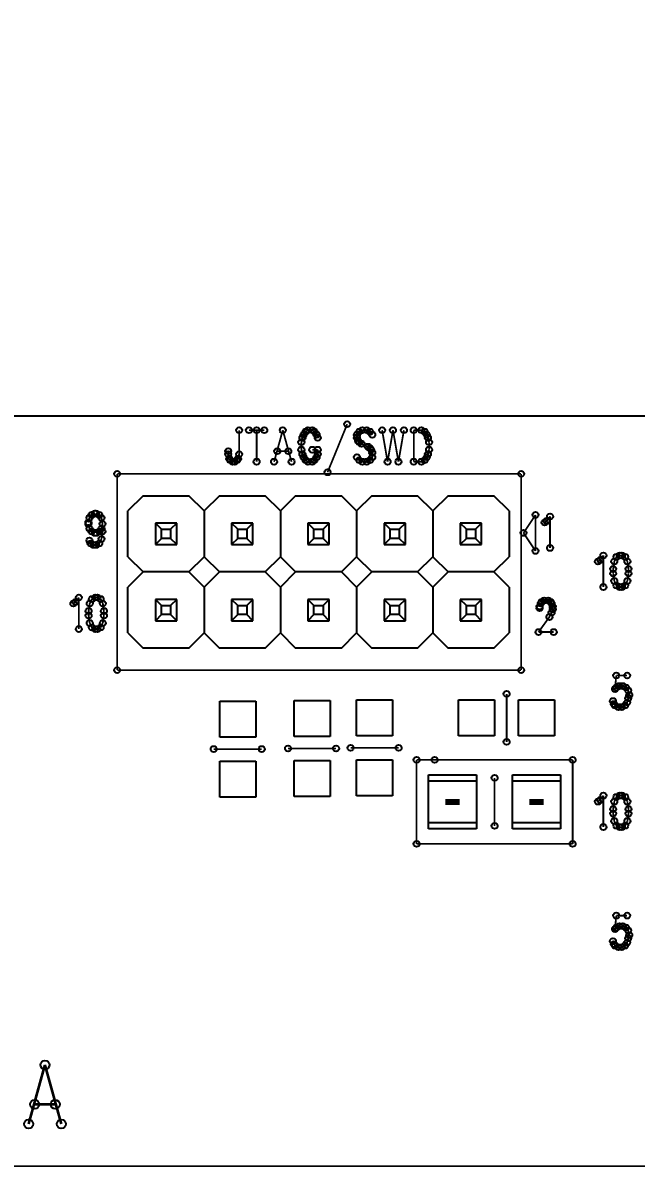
# Model space of a CAD drawing. Header units: millimetres. Extents: x 0 to 297, y 0 to 210.
# Drawn here: x 92.88 to 103.1, y 128.27 to 147.34 of the extents above; entities that cross this region are included whole.
import ezdxf

# ---------------------------------------------------------------- set-up
doc = ezdxf.new("R2010")
doc.units = ezdxf.units.MM
doc.header["$LTSCALE"] = 16.335
doc.layers.get('0').update_dxf_attribs({"linetype": 'CONTINUOUS'})
doc.layers.add('1', color=7, linetype='CONTINUOUS')
doc.styles.get("Standard").update_dxf_attribs({"font": 'txt', "width": 0.8})
doc.dimstyles.new('DIMSTYLE_3', dxfattribs={"dimtxt": 4, "dimasz": 4.8, "dimexe": 3, "dimexo": 1.6, "dimgap": 2, "dimtad": 0, "dimtih": 1, "dimtoh": 1, "dimdsep": 46, "dimtxsty": 'Standard', "dimblk": '_FILLED', "dimblk1": '_FILLED', "dimblk2": '_FILLED', "dimcen": 0.09, "dimadec": 0, "dimazin": 0, "dimtp": 0.3, "dimtm": 0.3, "dimtfac": 1, "dimtofl": 0, "dimtmove": 0, "dimatfit": 3, "dimldrblk": '_FILLED', "dimfxl": 1, "dimtolj": 1, "dimarcsym": 0})

# ---------------------------------------------------------------- blocks, each defined once
blk = doc.blocks.new('_FILLED')
at = {"color": 0, "linetype": 'ByBlock'}
blk.add_solid([(0, 0), (-1, 0.1667), (-1, -0.1667)], dxfattribs=at)
blk = doc.blocks.new('*D5')
at = {"color": 2, "linetype": 'Continuous'}
for p, q in [((21.809, 137.888), (21.809, 154.75)), ((117.809, 137.888), (117.809, 154.75)), ((21.809, 151.75), (64.609, 151.75)), ((117.809, 151.75), (75.009, 151.75))]:
    blk.add_line(p, q, dxfattribs=at)
at = {"color": 2, "linetype": 'Continuous', "xscale": 4.8, "yscale": 4.8, "zscale": 4.8, "rotation": 180}
blk.add_blockref('_FILLED', (21.809, 151.75), dxfattribs=at)
at = {"color": 2, "linetype": 'Continuous', "xscale": 4.8, "yscale": 4.8, "zscale": 4.8}
blk.add_blockref('_FILLED', (117.809, 151.75), dxfattribs=at)
at = {"color": 2, "linetype": 'Continuous', "insert": (69.809, 153.75), "char_height": 4, "width": 6.4, "attachment_point": 2, "line_spacing_factor": 0.9}
blk.add_mtext('96', dxfattribs=at)
blk = doc.blocks.new('*D6')
at = {"color": 2, "linetype": 'Continuous'}
for p, q in [((17.309, 140.389), (17.309, 166.61)), ((122.309, 140.389), (122.309, 166.61)), ((17.309, 163.61), (63.009, 163.61)), ((122.309, 163.61), (76.609, 163.61))]:
    blk.add_line(p, q, dxfattribs=at)
at = {"color": 2, "linetype": 'Continuous', "xscale": 4.8, "yscale": 4.8, "zscale": 4.8, "rotation": 180}
blk.add_blockref('_FILLED', (17.309, 163.61), dxfattribs=at)
at = {"color": 2, "linetype": 'Continuous', "xscale": 4.8, "yscale": 4.8, "zscale": 4.8}
blk.add_blockref('_FILLED', (122.309, 163.61), dxfattribs=at)
at = {"color": 2, "linetype": 'Continuous', "insert": (69.809, 165.61), "char_height": 4, "width": 9.6, "attachment_point": 2, "line_spacing_factor": 0.9}
blk.add_mtext('105', dxfattribs=at)

msp = doc.modelspace()

# ---------------------------------------------------------------- linework, layer by layer
at = {"layer": '1', "color": 7, "linetype": 'Continuous'}
for p, q in [((19.309, 140.789), (120.309, 140.789)), ((94.883, 139.459), (94.629, 139.205)), ((94.883, 139.459), (95.645, 139.459)), ((95.899, 139.205), (95.645, 139.459)), ((96.153, 139.459), (95.899, 139.205)), ((96.153, 139.459), (96.915, 139.459)), ((97.169, 139.205), (96.915, 139.459)), ((97.423, 139.459), (97.169, 139.205)), ((97.423, 139.459), (98.185, 139.459)), ((98.439, 139.205), (98.185, 139.459)), ((98.693, 139.459), (98.439, 139.205)), ((98.693, 139.459), (99.455, 139.459)), ((99.709, 139.205), (99.455, 139.459)), ((99.963, 139.459), (99.709, 139.205)), ((99.963, 139.459), (100.725, 139.459)), ((100.979, 139.205), (100.725, 139.459)), ((94.629, 138.443), (94.629, 139.205)), ((95.899, 139.205), (95.899, 138.443)), ((97.169, 139.205), (97.169, 138.443)), ((98.439, 139.205), (98.439, 138.443)), ((99.709, 139.205), (99.709, 138.443)), ((100.979, 139.205), (100.979, 138.443)), ((95.086, 139.002), (95.086, 138.646)), ((95.442, 139.002), (95.086, 139.002)), ((95.188, 138.9), (95.086, 139.002)), ((95.442, 139.002), (95.34, 138.9)), ((95.442, 138.646), (95.442, 139.002)), ((96.356, 139.002), (96.356, 138.646)), ((96.712, 139.002), (96.356, 139.002)), ((96.458, 138.9), (96.356, 139.002)), ((96.712, 139.002), (96.61, 138.9)), ((96.712, 138.646), (96.712, 139.002)), ((97.626, 139.002), (97.626, 138.646)), ((97.982, 139.002), (97.626, 139.002)), ((97.728, 138.9), (97.626, 139.002)), ((97.982, 139.002), (97.88, 138.9)), ((97.982, 138.646), (97.982, 139.002)), ((98.896, 139.002), (98.896, 138.646)), ((99.252, 139.002), (98.896, 139.002)), ((98.998, 138.9), (98.896, 139.002)), ((99.252, 139.002), (99.15, 138.9)), ((99.252, 138.646), (99.252, 139.002)), ((100.166, 139.002), (100.166, 138.646)), ((100.522, 139.002), (100.166, 139.002)), ((100.268, 138.9), (100.166, 139.002)), ((100.522, 139.002), (100.42, 138.9)), ((100.522, 138.646), (100.522, 139.002)), ((95.188, 138.748), (95.188, 138.9)), ((95.188, 138.9), (95.34, 138.9)), ((95.34, 138.9), (95.34, 138.748)), ((96.458, 138.748), (96.458, 138.9)), ((96.458, 138.9), (96.61, 138.9)), ((96.61, 138.9), (96.61, 138.748)), ((97.728, 138.748), (97.728, 138.9)), ((97.728, 138.9), (97.88, 138.9)), ((97.88, 138.9), (97.88, 138.748)), ((98.998, 138.748), (98.998, 138.9)), ((98.998, 138.9), (99.15, 138.9)), ((99.15, 138.9), (99.15, 138.748)), ((100.268, 138.748), (100.268, 138.9)), ((100.268, 138.9), (100.42, 138.9)), ((100.42, 138.9), (100.42, 138.748)), ((95.188, 138.748), (95.086, 138.646)), ((95.086, 138.646), (95.442, 138.646)), ((95.34, 138.748), (95.188, 138.748)), ((95.442, 138.646), (95.34, 138.748)), ((96.458, 138.748), (96.356, 138.646)), ((96.356, 138.646), (96.712, 138.646)), ((96.61, 138.748), (96.458, 138.748)), ((96.712, 138.646), (96.61, 138.748)), ((97.728, 138.748), (97.626, 138.646)), ((97.626, 138.646), (97.982, 138.646)), ((97.88, 138.748), (97.728, 138.748)), ((97.982, 138.646), (97.88, 138.748)), ((98.998, 138.748), (98.896, 138.646)), ((98.896, 138.646), (99.252, 138.646)), ((99.15, 138.748), (98.998, 138.748)), ((99.252, 138.646), (99.15, 138.748)), ((100.268, 138.748), (100.166, 138.646)), ((100.166, 138.646), (100.522, 138.646)), ((100.42, 138.748), (100.268, 138.748)), ((100.522, 138.646), (100.42, 138.748)), ((94.629, 138.443), (94.883, 138.189)), ((95.645, 138.189), (95.899, 138.443)), ((95.899, 138.443), (96.153, 138.189)), ((96.915, 138.189), (97.169, 138.443)), ((97.169, 138.443), (97.423, 138.189)), ((98.185, 138.189), (98.439, 138.443)), ((98.439, 138.443), (98.693, 138.189)), ((99.455, 138.189), (99.709, 138.443)), ((99.709, 138.443), (99.963, 138.189)), ((100.725, 138.189), (100.979, 138.443)), ((94.883, 138.189), (94.629, 137.935)), ((95.645, 138.189), (94.883, 138.189)), ((95.899, 137.935), (95.645, 138.189)), ((96.153, 138.189), (95.899, 137.935)), ((96.915, 138.189), (96.153, 138.189)), ((97.169, 137.935), (96.915, 138.189)), ((97.423, 138.189), (97.169, 137.935)), ((98.185, 138.189), (97.423, 138.189)), ((98.439, 137.935), (98.185, 138.189)), ((98.693, 138.189), (98.439, 137.935)), ((99.455, 138.189), (98.693, 138.189)), ((99.709, 137.935), (99.455, 138.189)), ((99.963, 138.189), (99.709, 137.935)), ((100.725, 138.189), (99.963, 138.189)), ((100.979, 137.935), (100.725, 138.189)), ((94.629, 137.173), (94.629, 137.935)), ((95.899, 137.935), (95.899, 137.173)), ((97.169, 137.935), (97.169, 137.173)), ((98.439, 137.935), (98.439, 137.173)), ((99.709, 137.935), (99.709, 137.173)), ((100.979, 137.935), (100.979, 137.173)), ((95.086, 137.732), (95.086, 137.376)), ((95.442, 137.732), (95.086, 137.732)), ((95.188, 137.63), (95.086, 137.732)), ((95.442, 137.732), (95.34, 137.63)), ((95.442, 137.376), (95.442, 137.732)), ((96.356, 137.732), (96.356, 137.376)), ((96.712, 137.732), (96.356, 137.732)), ((96.458, 137.63), (96.356, 137.732)), ((96.712, 137.732), (96.61, 137.63)), ((96.712, 137.376), (96.712, 137.732)), ((97.626, 137.732), (97.626, 137.376)), ((97.982, 137.732), (97.626, 137.732)), ((97.728, 137.63), (97.626, 137.732)), ((97.982, 137.732), (97.88, 137.63)), ((97.982, 137.376), (97.982, 137.732)), ((98.896, 137.732), (98.896, 137.376)), ((99.252, 137.732), (98.896, 137.732)), ((98.998, 137.63), (98.896, 137.732)), ((99.252, 137.732), (99.15, 137.63)), ((99.252, 137.376), (99.252, 137.732)), ((100.166, 137.732), (100.166, 137.376)), ((100.522, 137.732), (100.166, 137.732)), ((100.268, 137.63), (100.166, 137.732)), ((100.522, 137.732), (100.42, 137.63)), ((100.522, 137.376), (100.522, 137.732)), ((95.188, 137.478), (95.086, 137.376)), ((95.188, 137.478), (95.188, 137.63)), ((95.188, 137.63), (95.34, 137.63)), ((95.34, 137.478), (95.188, 137.478)), ((95.34, 137.63), (95.34, 137.478)), ((95.442, 137.376), (95.34, 137.478)), ((96.458, 137.478), (96.356, 137.376)), ((96.458, 137.478), (96.458, 137.63)), ((96.458, 137.63), (96.61, 137.63)), ((96.61, 137.478), (96.458, 137.478)), ((96.61, 137.63), (96.61, 137.478)), ((96.712, 137.376), (96.61, 137.478)), ((97.728, 137.478), (97.626, 137.376)), ((97.728, 137.478), (97.728, 137.63)), ((97.728, 137.63), (97.88, 137.63)), ((97.88, 137.478), (97.728, 137.478)), ((97.88, 137.63), (97.88, 137.478)), ((97.982, 137.376), (97.88, 137.478)), ((98.998, 137.478), (98.896, 137.376)), ((98.998, 137.478), (98.998, 137.63)), ((98.998, 137.63), (99.15, 137.63)), ((99.15, 137.478), (98.998, 137.478)), ((99.15, 137.63), (99.15, 137.478)), ((99.252, 137.376), (99.15, 137.478)), ((100.268, 137.478), (100.166, 137.376)), ((100.268, 137.478), (100.268, 137.63)), ((100.268, 137.63), (100.42, 137.63)), ((100.42, 137.478), (100.268, 137.478)), ((100.42, 137.63), (100.42, 137.478)), ((100.522, 137.376), (100.42, 137.478)), ((95.086, 137.376), (95.442, 137.376)), ((96.356, 137.376), (96.712, 137.376)), ((97.626, 137.376), (97.982, 137.376)), ((98.896, 137.376), (99.252, 137.376)), ((100.166, 137.376), (100.522, 137.376)), ((94.629, 137.173), (94.883, 136.919)), ((95.645, 136.919), (95.899, 137.173)), ((95.899, 137.173), (96.153, 136.919)), ((96.915, 136.919), (97.169, 137.173)), ((97.169, 137.173), (97.423, 136.919)), ((98.185, 136.919), (98.439, 137.173)), ((98.439, 137.173), (98.693, 136.919)), ((99.455, 136.919), (99.709, 137.173)), ((99.709, 137.173), (99.963, 136.919)), ((100.725, 136.919), (100.979, 137.173)), ((95.645, 136.919), (94.883, 136.919)), ((96.915, 136.919), (96.153, 136.919)), ((98.185, 136.919), (97.423, 136.919)), ((99.455, 136.919), (98.693, 136.919)), ((100.725, 136.919), (99.963, 136.919)), ((96.159, 135.438), (96.159, 136.038)), ((96.159, 136.038), (96.759, 136.038)), ((96.759, 136.038), (96.759, 135.438)), ((97.397, 135.448), (97.397, 136.048)), ((97.397, 136.048), (97.997, 136.048)), ((97.997, 136.048), (97.997, 135.448)), ((98.438, 135.458), (98.438, 136.058)), ((98.438, 136.058), (99.038, 136.058)), ((99.038, 136.058), (99.038, 135.458)), ((100.138, 135.458), (100.138, 136.058)), ((100.138, 136.058), (100.738, 136.058)), ((100.738, 136.058), (100.738, 135.458)), ((101.138, 136.058), (101.738, 136.058)), ((101.138, 135.458), (101.138, 136.058)), ((101.738, 136.058), (101.738, 135.458)), ((96.759, 135.438), (96.159, 135.438)), ((97.997, 135.448), (97.397, 135.448)), ((99.038, 135.458), (98.438, 135.458)), ((100.738, 135.458), (100.138, 135.458)), ((101.738, 135.458), (101.138, 135.458)), ((96.159, 134.438), (96.159, 135.038)), ((96.159, 135.038), (96.759, 135.038)), ((96.759, 135.038), (96.759, 134.438)), ((97.397, 134.448), (97.397, 135.048)), ((97.397, 135.048), (97.997, 135.048)), ((97.997, 135.048), (97.997, 134.448)), ((98.438, 134.458), (98.438, 135.058)), ((98.438, 135.058), (99.038, 135.058)), ((99.038, 135.058), (99.038, 134.458)), ((99.638, 133.908), (99.638, 134.808)), ((99.638, 134.808), (100.438, 134.808)), ((100.438, 134.808), (100.438, 133.908)), ((101.038, 134.808), (101.838, 134.808)), ((101.038, 133.908), (101.038, 134.808)), ((101.838, 134.808), (101.838, 133.908)), ((99.638, 134.708), (100.438, 134.708)), ((101.038, 134.708), (101.838, 134.708)), ((96.759, 134.438), (96.159, 134.438)), ((97.997, 134.448), (97.397, 134.448)), ((99.038, 134.458), (98.438, 134.458)), ((100.438, 134.008), (99.638, 134.008)), ((100.438, 133.908), (99.638, 133.908)), ((101.838, 134.008), (101.038, 134.008)), ((101.838, 133.908), (101.038, 133.908))]:
    msp.add_line(p, q, dxfattribs=at)
at = {"layer": '1', "color": 9, "linetype": 'Continuous'}
for points, const_width in [([(19.309, 140.788), (120.309, 140.788)], 0.0297), ([(96.482, 140.55), (96.482, 140.151)], 0.0297), ([(96.646, 140.55), (96.9, 140.55)], 0.0297), ([(96.773, 140.55), (96.773, 140.025)], 0.0297), ([(97.209, 140.55), (97.064, 140.025)], 0.0297), ([(97.209, 140.55), (97.355, 140.025)], 0.0297), ([(97.591, 140.525), (97.555, 140.475)], 0.0297), ([(97.627, 140.55), (97.591, 140.525)], 0.0297), ([(97.7, 140.55), (97.627, 140.55)], 0.0297), ([(97.737, 140.525), (97.7, 140.55)], 0.0297), ([(97.773, 140.475), (97.737, 140.525)], 0.0297), ([(98.282, 140.65), (97.955, 139.85)], 0.0297), ([(98.482, 140.525), (98.445, 140.475)], 0.0297), ([(98.536, 140.55), (98.482, 140.525)], 0.0297), ([(98.609, 140.55), (98.536, 140.55)], 0.0297), ([(98.664, 140.525), (98.609, 140.55)], 0.0297), ([(98.7, 140.475), (98.664, 140.525)], 0.0297), ([(98.864, 140.55), (98.955, 140.025)], 0.0297), ([(99.045, 140.55), (98.955, 140.025)], 0.0297), ([(99.045, 140.55), (99.136, 140.025)], 0.0297), ([(99.227, 140.55), (99.136, 140.025)], 0.0297), ([(99.391, 140.55), (99.391, 140.025)], 0.0297), ([(99.391, 140.55), (99.518, 140.55)], 0.0297), ([(99.518, 140.55), (99.573, 140.525)], 0.0297), ([(99.573, 140.525), (99.609, 140.475)], 0.0297), ([(97.536, 140.425), (97.518, 140.35)], 0.0297), ([(97.518, 140.35), (97.518, 140.225)], 0.0297), ([(97.555, 140.475), (97.536, 140.425)], 0.0297), ([(97.791, 140.425), (97.773, 140.475)], 0.0297), ([(98.445, 140.475), (98.445, 140.425)], 0.0297), ([(98.445, 140.425), (98.464, 140.375)], 0.0297), ([(98.464, 140.375), (98.482, 140.35)], 0.0297), ([(98.482, 140.35), (98.518, 140.326)], 0.0297), ([(98.518, 140.326), (98.627, 140.275)], 0.0297), ([(99.609, 140.475), (99.627, 140.425)], 0.0297), ([(99.627, 140.425), (99.646, 140.35)], 0.0297), ([(99.646, 140.35), (99.646, 140.225)], 0.0297), ([(96.3, 140.151), (96.3, 140.2)], 0.0297), ([(96.318, 140.075), (96.3, 140.151)], 0.0297), ([(96.482, 140.151), (96.464, 140.075)], 0.0297), ([(97.118, 140.2), (97.3, 140.2)], 0.0297), ([(97.518, 140.225), (97.536, 140.151)], 0.0297), ([(97.536, 140.151), (97.555, 140.1)], 0.0297), ([(97.555, 140.1), (97.591, 140.05)], 0.0297), ([(97.7, 140.225), (97.791, 140.225)], 0.0297), ([(97.737, 140.05), (97.773, 140.1)], 0.0297), ([(97.773, 140.1), (97.791, 140.151)], 0.0297), ([(97.791, 140.151), (97.791, 140.225)], 0.0297), ([(98.482, 140.05), (98.445, 140.1)], 0.0297), ([(98.627, 140.275), (98.664, 140.25)], 0.0297), ([(98.664, 140.25), (98.682, 140.225)], 0.0297), ([(98.7, 140.1), (98.664, 140.05)], 0.0297), ([(98.682, 140.225), (98.7, 140.175)], 0.0297), ([(98.7, 140.175), (98.7, 140.1)], 0.0297), ([(99.609, 140.1), (99.573, 140.05)], 0.0297), ([(99.627, 140.151), (99.609, 140.1)], 0.0297), ([(99.646, 140.225), (99.627, 140.151)], 0.0297), ([(96.337, 140.05), (96.318, 140.075)], 0.0297), ([(96.373, 140.025), (96.337, 140.05)], 0.0297), ([(96.409, 140.025), (96.373, 140.025)], 0.0297), ([(96.446, 140.05), (96.409, 140.025)], 0.0297), ([(96.464, 140.075), (96.446, 140.05)], 0.0297), ([(97.591, 140.05), (97.627, 140.025)], 0.0297), ([(97.627, 140.025), (97.7, 140.025)], 0.0297), ([(97.7, 140.025), (97.737, 140.05)], 0.0297), ([(98.536, 140.025), (98.482, 140.05)], 0.0297), ([(98.609, 140.025), (98.536, 140.025)], 0.0297), ([(98.664, 140.05), (98.609, 140.025)], 0.0297), ([(99.518, 140.025), (99.391, 140.025)], 0.0297), ([(99.573, 140.05), (99.518, 140.025)], 0.0297), ([(94.45, 136.553), (94.45, 139.823)], 0.0297), ([(94.45, 139.823), (101.18, 139.823)], 0.0297), ([(101.18, 139.823), (101.18, 136.553)], 0.0297), ([(94.024, 139.138), (94.079, 139.163)], 0.0297), ([(94.097, 139.163), (94.151, 139.138)], 0.0297), ([(93.97, 139.013), (93.988, 139.088)], 0.0297), ([(93.988, 138.913), (93.97, 138.988)], 0.0297), ([(93.988, 139.088), (94.024, 139.138)], 0.0297), ([(94.151, 139.138), (94.188, 139.088)], 0.0297), ([(94.188, 139.088), (94.206, 138.988)], 0.0297), ([(94.206, 138.988), (94.188, 138.913)], 0.0297), ([(94.206, 138.988), (94.206, 138.863)], 0.0297), ([(101.42, 139.138), (101.22, 138.838)], 0.0297), ([(101.42, 138.538), (101.42, 139.138)], 0.0297), ([(101.57, 139.013), (101.606, 139.038)], 0.0297), ([(101.606, 139.038), (101.661, 139.113)], 0.0297), ([(101.661, 139.113), (101.661, 138.588)], 0.0297), ([(94.024, 138.863), (93.988, 138.913)], 0.0297), ([(94.079, 138.838), (94.024, 138.863)], 0.0297), ([(94.151, 138.863), (94.097, 138.838)], 0.0297), ([(94.188, 138.913), (94.151, 138.863)], 0.0297), ([(94.206, 138.863), (94.188, 138.738)], 0.0297), ([(101.22, 138.838), (101.42, 138.538)], 0.0297), ([(94.006, 138.663), (93.988, 138.713)], 0.0297), ([(94.06, 138.638), (94.006, 138.663)], 0.0297), ([(94.097, 138.638), (94.06, 138.638)], 0.0297), ([(94.151, 138.663), (94.097, 138.638)], 0.0297), ([(94.188, 138.738), (94.151, 138.663)], 0.0297), ([(102.459, 138.363), (102.496, 138.388)], 0.0297), ([(102.496, 138.388), (102.55, 138.463)], 0.0297), ([(102.55, 138.463), (102.55, 137.938)], 0.0297), ([(102.768, 138.438), (102.732, 138.363)], 0.0297), ([(102.823, 138.463), (102.768, 138.438)], 0.0297), ([(102.859, 138.463), (102.823, 138.463)], 0.0297), ([(102.914, 138.438), (102.859, 138.463)], 0.0297), ([(102.95, 138.363), (102.914, 138.438)], 0.0297), ([(102.732, 138.363), (102.714, 138.238)], 0.0297), ([(102.714, 138.238), (102.714, 138.163)], 0.0297), ([(102.968, 138.238), (102.95, 138.363)], 0.0297), ([(102.968, 138.163), (102.968, 138.238)], 0.0297), ([(102.714, 138.163), (102.732, 138.038)], 0.0297), ([(102.732, 138.038), (102.768, 137.963)], 0.0297), ([(102.914, 137.963), (102.95, 138.038)], 0.0297), ([(102.95, 138.038), (102.968, 138.163)], 0.0297), ([(102.768, 137.963), (102.823, 137.938)], 0.0297), ([(102.823, 137.938), (102.859, 137.938)], 0.0297), ([(102.859, 137.938), (102.914, 137.963)], 0.0297), ([(93.72, 137.663), (93.756, 137.688)], 0.0297), ([(93.756, 137.688), (93.811, 137.763)], 0.0297), ([(93.811, 137.763), (93.811, 137.238)], 0.0297), ([(93.992, 137.663), (93.974, 137.538)], 0.0297), ([(94.029, 137.738), (93.992, 137.663)], 0.0297), ([(94.083, 137.763), (94.029, 137.738)], 0.0297), ([(94.12, 137.763), (94.083, 137.763)], 0.0297), ([(94.174, 137.738), (94.12, 137.763)], 0.0297), ([(94.211, 137.663), (94.174, 137.738)], 0.0297), ([(94.229, 137.538), (94.211, 137.663)], 0.0297), ([(101.488, 137.613), (101.506, 137.663)], 0.0297), ([(101.506, 137.663), (101.524, 137.688)], 0.0297), ([(101.524, 137.688), (101.561, 137.713)], 0.0297), ([(101.561, 137.713), (101.633, 137.713)], 0.0297), ([(101.633, 137.713), (101.67, 137.688)], 0.0297), ([(101.67, 137.688), (101.688, 137.663)], 0.0297), ([(101.688, 137.663), (101.706, 137.613)], 0.0297), ([(93.974, 137.538), (93.974, 137.463)], 0.0297), ([(93.974, 137.463), (93.992, 137.338)], 0.0297), ([(94.211, 137.338), (94.229, 137.463)], 0.0297), ([(94.229, 137.463), (94.229, 137.538)], 0.0297), ([(101.651, 137.438), (101.47, 137.188)], 0.0297), ([(101.688, 137.513), (101.651, 137.438)], 0.0297), ([(101.706, 137.563), (101.688, 137.513)], 0.0297), ([(101.706, 137.613), (101.706, 137.563)], 0.0297), ([(93.992, 137.338), (94.029, 137.263)], 0.0297), ([(94.029, 137.263), (94.083, 137.238)], 0.0297), ([(94.12, 137.238), (94.174, 137.263)], 0.0297), ([(94.174, 137.263), (94.211, 137.338)], 0.0297), ([(94.083, 137.238), (94.12, 137.238)], 0.0297), ([(101.47, 137.188), (101.724, 137.188)], 0.0297), ([(101.18, 136.553), (94.45, 136.553)], 0.0297), ([(102.764, 136.463), (102.745, 136.238)], 0.0297), ([(102.946, 136.463), (102.764, 136.463)], 0.0297), ([(102.764, 136.263), (102.818, 136.288)], 0.0297), ([(102.818, 136.288), (102.873, 136.288)], 0.0297), ([(102.873, 136.288), (102.927, 136.263)], 0.0297), ([(100.938, 135.358), (100.938, 136.158)], 0.0297), ([(102.745, 136.238), (102.764, 136.263)], 0.0297), ([(102.927, 136.263), (102.964, 136.213)], 0.0297), ([(102.964, 136.213), (102.982, 136.138)], 0.0297), ([(102.982, 136.138), (102.964, 136.088)], 0.0297), ([(102.727, 135.988), (102.709, 136.038)], 0.0297), ([(102.745, 135.963), (102.727, 135.988)], 0.0297), ([(102.8, 135.938), (102.745, 135.963)], 0.0297), ([(102.855, 135.938), (102.8, 135.938)], 0.0297), ([(102.909, 135.963), (102.855, 135.938)], 0.0297), ([(102.946, 136.013), (102.909, 135.963)], 0.0297), ([(102.964, 136.088), (102.946, 136.013)], 0.0297), ([(96.059, 135.238), (96.859, 135.238)], 0.0297), ([(97.297, 135.248), (98.097, 135.248)], 0.0297), ([(99.138, 135.258), (98.338, 135.258)], 0.0297), ([(99.438, 133.658), (99.438, 135.058)], 0.0297), ([(99.438, 135.058), (102.038, 135.058)], 0.0297), ([(102.038, 135.058), (102.038, 133.658)], 0.0297), ([(100.738, 134.758), (100.738, 133.958)], 0.0297), ([(102.459, 134.363), (102.496, 134.388)], 0.0297), ([(102.496, 134.388), (102.55, 134.463)], 0.0297), ([(102.55, 134.463), (102.55, 133.938)], 0.0297), ([(102.768, 134.438), (102.732, 134.363)], 0.0297), ([(102.823, 134.463), (102.768, 134.438)], 0.0297), ([(102.859, 134.463), (102.823, 134.463)], 0.0297), ([(102.914, 134.438), (102.859, 134.463)], 0.0297), ([(102.95, 134.363), (102.914, 134.438)], 0.0297), ([(102.732, 134.363), (102.714, 134.238)], 0.0297), ([(102.714, 134.238), (102.714, 134.163)], 0.0297), ([(102.968, 134.238), (102.95, 134.363)], 0.0297), ([(102.968, 134.163), (102.968, 134.238)], 0.0297), ([(102.714, 134.163), (102.732, 134.038)], 0.0297), ([(102.732, 134.038), (102.768, 133.963)], 0.0297), ([(102.914, 133.963), (102.95, 134.038)], 0.0297), ([(102.95, 134.038), (102.968, 134.163)], 0.0297), ([(102.768, 133.963), (102.823, 133.938)], 0.0297), ([(102.823, 133.938), (102.859, 133.938)], 0.0297), ([(102.859, 133.938), (102.914, 133.963)], 0.0297), ([(102.038, 133.658), (99.438, 133.658)], 0.0297), ([(102.764, 132.463), (102.745, 132.238)], 0.0297), ([(102.946, 132.463), (102.764, 132.463)], 0.0297), ([(102.764, 132.263), (102.818, 132.288)], 0.0297), ([(102.818, 132.288), (102.873, 132.288)], 0.0297), ([(102.873, 132.288), (102.927, 132.263)], 0.0297), ([(102.745, 132.238), (102.764, 132.263)], 0.0297), ([(102.927, 132.263), (102.964, 132.213)], 0.0297), ([(102.964, 132.213), (102.982, 132.138)], 0.0297), ([(102.982, 132.138), (102.964, 132.088)], 0.0297), ([(102.727, 131.988), (102.709, 132.038)], 0.0297), ([(102.745, 131.963), (102.727, 131.988)], 0.0297), ([(102.8, 131.938), (102.745, 131.963)], 0.0297), ([(102.855, 131.938), (102.8, 131.938)], 0.0297), ([(102.909, 131.963), (102.855, 131.938)], 0.0297), ([(102.946, 132.013), (102.909, 131.963)], 0.0297), ([(102.964, 132.088), (102.946, 132.013)], 0.0297), ([(93.246, 129.976), (92.974, 128.992)], 0.0446), ([(93.246, 129.976), (93.519, 128.992)], 0.0446), ([(93.076, 129.32), (93.417, 129.32)], 0.0446), ([(57.559, 128.288), (108.809, 128.288)], 0.0297)]:
    msp.add_lwpolyline(points, dxfattribs=dict(at, const_width=const_width))
at = {"layer": '1', "color": 1, "linetype": 'Continuous', "const_width": 0.238}
for points in [[(100.038, 134.408), (100.038, 134.308)], [(101.438, 134.408), (101.438, 134.308)]]:
    msp.add_lwpolyline(points, dxfattribs=at)
at = {"layer": '1', "color": 7, "linetype": 'Continuous'}
for centre, radius in [((98.282, 140.65), 0.05), ((96.482, 140.55), 0.05), ((96.646, 140.55), 0.05), ((96.773, 140.55), 0.05), ((96.9, 140.55), 0.05), ((97.209, 140.55), 0.05), ((97.555, 140.475), 0.05), ((97.591, 140.525), 0.05), ((97.627, 140.55), 0.05), ((97.7, 140.55), 0.05), ((97.737, 140.525), 0.05), ((97.773, 140.475), 0.05), ((98.445, 140.475), 0.05), ((98.482, 140.525), 0.05), ((98.536, 140.55), 0.05), ((98.609, 140.55), 0.05), ((98.664, 140.525), 0.05), ((98.7, 140.475), 0.05), ((98.864, 140.55), 0.05), ((99.045, 140.55), 0.05), ((99.227, 140.55), 0.05), ((99.391, 140.55), 0.05), ((99.518, 140.55), 0.05), ((99.573, 140.525), 0.05), ((99.609, 140.475), 0.05), ((97.518, 140.35), 0.05), ((97.536, 140.425), 0.05), ((97.791, 140.425), 0.05), ((98.445, 140.425), 0.05), ((98.464, 140.375), 0.05), ((98.482, 140.35), 0.05), ((98.518, 140.326), 0.05), ((98.627, 140.275), 0.05), ((99.627, 140.425), 0.05), ((99.646, 140.35), 0.05), ((96.3, 140.2), 0.05), ((96.3, 140.151), 0.05), ((96.318, 140.075), 0.05), ((96.464, 140.075), 0.05), ((96.482, 140.151), 0.05), ((97.118, 140.2), 0.05), ((97.3, 140.2), 0.05), ((97.518, 140.225), 0.05), ((97.536, 140.151), 0.05), ((97.555, 140.1), 0.05), ((97.7, 140.225), 0.05), ((97.773, 140.1), 0.05), ((97.791, 140.225), 0.05), ((97.791, 140.151), 0.05), ((98.445, 140.1), 0.05), ((98.664, 140.25), 0.05), ((98.682, 140.225), 0.05), ((98.7, 140.175), 0.05), ((98.7, 140.1), 0.05), ((99.609, 140.1), 0.05), ((99.627, 140.151), 0.05), ((99.646, 140.225), 0.05), ((96.337, 140.05), 0.05), ((96.373, 140.025), 0.05), ((96.409, 140.025), 0.05), ((96.446, 140.05), 0.05), ((96.773, 140.025), 0.05), ((97.064, 140.025), 0.05), ((97.355, 140.025), 0.05), ((97.591, 140.05), 0.05), ((97.627, 140.025), 0.05), ((97.7, 140.025), 0.05), ((97.737, 140.05), 0.05), ((98.482, 140.05), 0.05), ((98.536, 140.025), 0.05), ((98.609, 140.025), 0.05), ((98.664, 140.05), 0.05), ((98.955, 140.025), 0.05), ((99.136, 140.025), 0.05), ((99.391, 140.025), 0.05), ((99.518, 140.025), 0.05), ((99.573, 140.05), 0.05), ((94.45, 139.823), 0.05), ((97.955, 139.85), 0.05), ((101.18, 139.823), 0.05), ((94.024, 139.138), 0.05), ((94.079, 139.163), 0.05), ((94.097, 139.163), 0.05), ((94.151, 139.138), 0.05), ((101.42, 139.138), 0.05), ((101.661, 139.113), 0.05), ((93.97, 139.013), 0.05), ((93.97, 138.988), 0.05), ((93.988, 139.088), 0.05), ((94.188, 139.088), 0.05), ((94.206, 138.988), 0.05), ((101.57, 139.013), 0.05), ((101.606, 139.038), 0.05), ((93.988, 138.913), 0.05), ((94.024, 138.863), 0.05), ((94.079, 138.838), 0.05), ((94.097, 138.838), 0.05), ((94.151, 138.863), 0.05), ((94.188, 138.913), 0.05), ((94.188, 138.738), 0.05), ((94.206, 138.863), 0.05), ((101.22, 138.838), 0.05), ((93.988, 138.713), 0.05), ((94.006, 138.663), 0.05), ((94.06, 138.638), 0.05), ((94.097, 138.638), 0.05), ((94.151, 138.663), 0.05), ((101.661, 138.588), 0.05), ((101.42, 138.538), 0.05), ((102.459, 138.363), 0.05), ((102.496, 138.388), 0.05), ((102.55, 138.463), 0.05), ((102.732, 138.363), 0.05), ((102.768, 138.438), 0.05), ((102.823, 138.463), 0.05), ((102.859, 138.463), 0.05), ((102.914, 138.438), 0.05), ((102.95, 138.363), 0.05), ((102.714, 138.238), 0.05), ((102.714, 138.163), 0.05), ((102.968, 138.238), 0.05), ((102.968, 138.163), 0.05), ((102.732, 138.038), 0.05), ((102.95, 138.038), 0.05), ((102.55, 137.938), 0.05), ((102.768, 137.963), 0.05), ((102.823, 137.938), 0.05), ((102.859, 137.938), 0.05), ((102.914, 137.963), 0.05), ((93.72, 137.663), 0.05), ((93.756, 137.688), 0.05), ((93.811, 137.763), 0.05), ((93.992, 137.663), 0.05), ((94.029, 137.738), 0.05), ((94.083, 137.763), 0.05), ((94.12, 137.763), 0.05), ((94.174, 137.738), 0.05), ((94.211, 137.663), 0.05), ((101.488, 137.613), 0.05), ((101.488, 137.588), 0.05), ((101.506, 137.663), 0.05), ((101.524, 137.688), 0.05), ((101.561, 137.713), 0.05), ((101.633, 137.713), 0.05), ((101.67, 137.688), 0.05), ((101.688, 137.663), 0.05), ((101.706, 137.613), 0.05), ((93.974, 137.538), 0.05), ((93.974, 137.463), 0.05), ((94.229, 137.538), 0.05), ((94.229, 137.463), 0.05), ((101.651, 137.438), 0.05), ((101.688, 137.513), 0.05), ((101.706, 137.563), 0.05), ((93.811, 137.238), 0.05), ((93.992, 137.338), 0.05), ((94.029, 137.263), 0.05), ((94.083, 137.238), 0.05), ((94.12, 137.238), 0.05), ((94.174, 137.263), 0.05), ((94.211, 137.338), 0.05), ((101.47, 137.188), 0.05), ((101.724, 137.188), 0.05), ((94.45, 136.553), 0.05), ((101.18, 136.553), 0.05), ((102.764, 136.463), 0.05), ((102.946, 136.463), 0.05), ((102.764, 136.263), 0.05), ((102.818, 136.288), 0.05), ((102.873, 136.288), 0.05), ((102.927, 136.263), 0.05), ((100.938, 136.158), 0.05), ((102.745, 136.238), 0.05), ((102.964, 136.213), 0.05), ((102.964, 136.088), 0.05), ((102.982, 136.138), 0.05), ((102.709, 136.038), 0.05), ((102.727, 135.988), 0.05), ((102.745, 135.963), 0.05), ((102.8, 135.938), 0.05), ((102.855, 135.938), 0.05), ((102.909, 135.963), 0.05), ((102.946, 136.013), 0.05), ((100.938, 135.358), 0.05), ((96.059, 135.238), 0.05), ((96.859, 135.238), 0.05), ((97.297, 135.248), 0.05), ((98.097, 135.248), 0.05), ((98.338, 135.258), 0.05), ((99.138, 135.258), 0.05), ((99.438, 135.058), 0.05), ((99.738, 135.058), 0.05), ((102.038, 135.058), 0.05), ((100.738, 134.758), 0.05), ((102.459, 134.363), 0.05), ((102.496, 134.388), 0.05), ((102.55, 134.463), 0.05), ((102.732, 134.363), 0.05), ((102.768, 134.438), 0.05), ((102.823, 134.463), 0.05), ((102.859, 134.463), 0.05), ((102.914, 134.438), 0.05), ((102.95, 134.363), 0.05), ((102.714, 134.238), 0.05), ((102.714, 134.163), 0.05), ((102.968, 134.238), 0.05), ((102.968, 134.163), 0.05), ((102.732, 134.038), 0.05), ((102.95, 134.038), 0.05), ((100.738, 133.958), 0.05), ((102.55, 133.938), 0.05), ((102.768, 133.963), 0.05), ((102.823, 133.938), 0.05), ((102.859, 133.938), 0.05), ((102.914, 133.963), 0.05), ((99.438, 133.658), 0.05), ((102.038, 133.658), 0.05), ((102.764, 132.463), 0.05), ((102.946, 132.463), 0.05), ((102.764, 132.263), 0.05), ((102.818, 132.288), 0.05), ((102.873, 132.288), 0.05), ((102.927, 132.263), 0.05), ((102.745, 132.238), 0.05), ((102.964, 132.213), 0.05), ((102.964, 132.088), 0.05), ((102.982, 132.138), 0.05), ((102.709, 132.038), 0.05), ((102.727, 131.988), 0.05), ((102.745, 131.963), 0.05), ((102.8, 131.938), 0.05), ((102.855, 131.938), 0.05), ((102.909, 131.963), 0.05), ((102.946, 132.013), 0.05), ((93.246, 129.976), 0.0751), ((93.076, 129.32), 0.0751), ((93.417, 129.32), 0.0751), ((92.974, 128.992), 0.0751), ((93.519, 128.992), 0.0751)]:
    msp.add_circle(centre, radius, dxfattribs=at)

# ---------------------------------------------------------------- dimensions: what is measured, and where the dimension line sits
at = {"color": 2, "linetype": 'Continuous'}
for base, p1, p2, picture, middle in [((17.309, 163.61), (122.309, 138.789), (17.309, 138.789), '*D6', (70.309, 163.61)), ((21.809, 151.75), (117.809, 136.288), (21.809, 136.288), '*D5', (69.809, 151.75))]:
    dim = msp.add_linear_dim(base=base, p1=p1, p2=p2, angle=180, dimstyle='DIMSTYLE_3', dxfattribs=at)
    dim.commit()
    dim.dimension.update_dxf_attribs({"geometry": picture, "text_midpoint": middle, "dimtype": 160})

doc.saveas('drawing.dxf')
